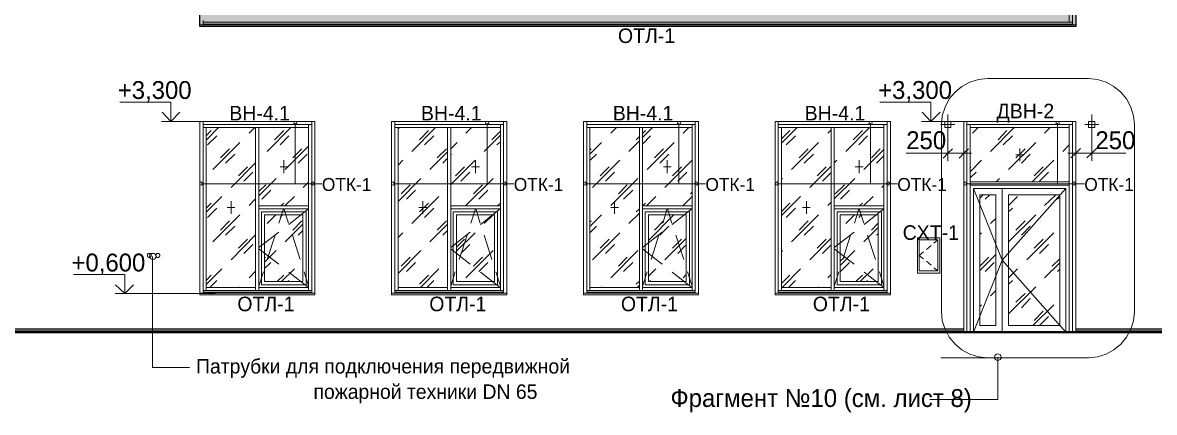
# Model space of a CAD drawing. Header units: millimetres. Extents: x 2294 to 908349, y -83289 to 219220.
# Drawn here: x 374340 to 392620, y 65771 to 72072 of the extents above; entities that cross this region are included whole.
import ezdxf

# ---------------------------------------------------------------- set-up
doc = ezdxf.new("R2010")
doc.units = ezdxf.units.MM
doc.layers.add('PDF _Геометрия', color=7, linetype='Continuous')
doc.layers.add('PDF _Текст', color=7, linetype='Continuous')

msp = doc.modelspace()

# ---------------------------------------------------------------- hatches: boundary and pattern name
at = {"transparency": 33554551}
h = msp.add_hatch(color=3, dxfattribs=at)
h.dxf.hatch_style = 1
h.paths.add_polyline_path([(377203.9, 79152.8), (391350.3, 79152.8), (391350.3, 72009.6), (377203.9, 72009.6)])

# ---------------------------------------------------------------- linework, layer by layer
msp.add_lwpolyline([(377203.9, 79152.8), (391350.3, 79152.8), (391350.3, 72009.6), (377203.9, 72009.6)], close=True)
at = {"layer": 'PDF _Геометрия', "lineweight": 9}
for points in [[(367944.9, 67069.8), (367944.9, 81321.1), (367944.9, 67122.2), (368220.3, 67122.2), (368220.3, 70475.2), (370388.6, 70475.2), (370388.6, 67122.2), (371005, 67122.2), (371005, 70475.2), (372452, 70475.2), (372452, 67122.2), (389540.5, 67122.2), (389540.5, 70475.2), (391350.3, 70475.2), (391350.3, 67122.2), (408316.4, 67122.2)], [(377203.9, 79152.8), (377203.9, 72027.1), (377203.9, 72105.8)], [(391350.3, 72105.8), (391350.3, 72027.1), (391350.3, 79152.8)], [(391297.8, 72035.9), (391297.8, 72105.8), (391297.8, 73421.6), (391297.8, 79074.1), (391297.8, 73421.6), (391297.8, 72079.6), (391245.4, 72079.6), (391245.4, 73421.6), (391245.4, 79074.1)], [(391350.3, 72040.2), (391350.3, 72035.9), (377203.9, 72035.9), (377203.9, 72040.2)], [(391350.3, 72035.9), (391350.3, 72009.6), (377203.9, 72009.6), (377203.9, 72035.9)], [(377256.3, 72035.9), (377256.3, 72105.8), (377256.3, 72079.6), (391297.8, 72079.6)], [(391297.8, 72049), (377256.3, 72049), (391297.8, 72049)], [(391297.8, 72049), (377256.3, 72049)], [(377203.9, 72014), (377203.9, 72018.4)], [(391350.3, 72018.4), (391350.3, 72014)], [(392298.9, 67371.4), (392298.9, 70422.7), (392285.8, 70567), (392242.1, 70706.9), (392172.1, 70838), (392080.3, 70947.3), (391966.7, 71039.1), (391839.9, 71109.1), (391700, 71152.8), (391555.7, 71165.9), (389925.2, 71165.9), (389780.9, 71152.8), (389641, 71109.1), (389509.9, 71039.1), (389400.6, 70947.3), (389304.4, 70838), (389238.8, 70706.9), (389195.1, 70567), (389182, 70422.7), (389182, 67388.9)], [(376583.1, 70475.2), (376893.5, 70475.2), (376736.1, 70475.2), (376736.1, 70785.6), (375909.9, 70785.6)], [(389540.5, 70475.2), (389330.6, 70475.2), (389011.5, 70475.2), (389011.5, 70785.6), (388185.3, 70785.6)], [(389282.5, 70584.5), (389282.5, 70274.1), (389282.5, 69959.4), (389282.5, 69832.6)], [(391608.2, 70584.5), (391608.2, 70274.1), (391608.2, 69959.4), (391608.2, 69837)], [(377780.9, 70475.2), (376893.5, 70475.2)], [(377256.3, 67699.3), (377256.3, 67764.8), (377256.3, 69085), (377256.3, 67743), (377304.4, 67743), (377304.4, 69085), (377304.4, 70374.7), (377256.3, 70374.7), (377256.3, 69085), (377256.3, 70400.9), (377256.3, 70475.2), (377203.9, 70475.2), (377203.9, 70400.9), (377203.9, 69085), (377203.9, 67764.8), (377203.9, 67690.5), (377203.9, 70475.2), (379061.8, 70475.2), (379061.8, 67690.5), (379061.8, 67764.8), (379061.8, 69085), (379061.8, 70400.9), (379061.8, 70475.2), (379009.3, 70475.2), (379009.3, 70400.9), (379009.3, 69085), (379009.3, 67764.8), (379009.3, 67699.3)], [(378956.9, 67791.1), (378156.9, 67791.1), (378156.9, 67743), (378956.9, 67743), (378956.9, 69085), (378956.9, 70400.9), (378956.9, 70427.1), (379009.3, 70427.1), (379009.3, 70400.9), (379009.3, 69085), (379009.3, 67743), (378956.9, 67743), (378956.9, 67791.1), (378637.7, 68040.2)], [(378742.7, 70449), (378742.7, 69465.4), (379175.4, 69465.4), (379026.8, 69465.4)], [(380351.4, 67699.3), (380351.4, 67764.8), (380351.4, 69085), (380351.4, 67743), (380403.9, 67743), (380403.9, 69085), (380403.9, 70374.7), (380351.4, 70374.7), (380351.4, 69085), (380351.4, 70400.9), (380351.4, 70475.2), (380298.9, 70475.2), (380298.9, 70400.9), (380298.9, 69085), (380298.9, 67764.8), (380298.9, 67690.5)], [(380303.3, 70475.2), (382161.2, 70475.2), (382161.2, 67690.5), (382161.2, 67764.8), (382161.2, 69085), (382161.2, 70400.9), (382161.2, 70475.2), (382108.8, 70475.2), (382108.8, 70400.9), (382108.8, 69085), (382108.8, 67743), (382056.3, 67743), (382056.3, 69085), (382056.3, 70400.9)], [(381842.1, 70449), (381842.1, 69465.4), (382274.9, 69465.4), (382121.9, 69465.4)], [(382056.3, 70427.1), (382056.3, 70414)], [(382108.8, 70400.9), (382108.8, 69085), (382108.8, 67764.8), (382108.8, 67699.3)], [(383450.8, 67699.3), (383450.8, 67764.8), (383450.8, 69085), (383450.8, 67743), (383503.3, 67743), (383503.3, 69085), (383503.3, 70374.7), (383450.8, 70374.7), (383450.8, 69085), (383450.8, 70400.9), (383450.8, 70475.2), (383398.4, 70475.2), (383398.4, 70400.9), (383398.4, 69085), (383398.4, 67764.8), (383398.4, 67690.5), (383398.4, 70475.2), (385256.3, 70475.2), (385256.3, 67690.5), (385256.3, 67764.8), (385256.3, 69085), (385256.3, 70400.9), (385256.3, 70475.2), (385203.8, 70475.2), (385203.8, 70400.9), (385203.8, 69085), (385203.8, 67764.8), (385203.8, 67699.3)], [(384937.2, 70449), (384937.2, 69465.4), (385370, 69465.4), (385221.3, 69465.4)], [(386545.9, 67699.3), (386545.9, 67764.8), (386545.9, 69085), (386545.9, 67743), (386598.4, 67743), (386598.4, 69085), (386598.4, 70374.7), (386545.9, 70374.7), (386545.9, 69085), (386545.9, 70400.9), (386545.9, 70475.2), (386497.8, 70475.2), (386497.8, 70400.9), (386497.8, 69085), (386497.8, 67764.8), (386497.8, 67690.5), (386497.8, 70475.2), (388355.8, 70475.2), (388355.8, 67690.5), (388355.8, 67764.8), (388355.8, 69085), (388355.8, 70400.9), (388355.8, 70475.2), (388303.3, 70475.2), (388303.3, 70400.9), (388303.3, 69085), (388303.3, 67764.8), (388303.3, 67699.3)], [(388250.8, 67791.1), (387450.8, 67791.1), (387450.8, 67743), (388250.8, 67743), (388250.8, 69085), (388250.8, 70400.9), (388250.8, 70427.1), (388303.3, 70427.1), (388303.3, 70400.9), (388303.3, 69085), (388303.3, 67743), (388250.8, 67743), (388250.8, 67791.1), (387931.7, 68040.2)], [(388036.6, 70449), (388036.6, 69465.4), (388469.4, 69465.4), (388320.8, 69465.4)], [(389168.9, 70475.2), (388858.5, 70475.2)], [(389396.2, 70427.1), (389168.9, 70427.1)], [(389592.9, 67069.8), (389540.5, 67069.8), (389540.5, 69469.7), (389540.5, 70400.9), (389540.5, 70475.2), (389592.9, 70475.2), (389592.9, 70400.9), (389592.9, 69469.7), (389592.9, 67069.8), (389592.9, 69469.7), (389592.9, 70427.1), (389645.4, 70427.1), (389645.4, 69469.7), (389645.4, 67069.8)], [(391297.8, 67069.8), (391297.8, 69469.7), (391297.8, 70400.9), (391297.8, 70475.2), (391297.8, 70427.1), (391271.6, 70427.1), (389619.1, 70427.1), (389592.9, 70427.1), (389592.9, 70475.2), (389619.1, 70475.2), (391271.6, 70475.2), (391297.8, 70475.2), (391350.3, 70475.2), (391350.3, 70400.9), (391350.3, 69469.7), (391350.3, 67069.8), (391297.8, 67069.8), (391297.8, 69469.7), (391297.8, 70427.1), (391245.4, 70427.1), (391245.4, 69469.7), (391245.4, 67069.8)], [(391057.4, 70449), (391057.4, 69465.4), (391490.2, 69465.4), (391324.1, 69465.4)], [(391494.5, 70427.1), (391721.9, 70427.1)], [(377304.4, 70173.6), (377505.5, 70374.7)], [(377304.4, 70243.5), (377387.5, 70326.6)], [(377326.3, 70094.9), (377474.9, 70239.1)], [(377999.5, 70282.9), (378091.3, 70374.7)], [(378288, 69990), (378672.7, 70374.7)], [(378410.4, 70177.9), (378559.1, 70326.6)], [(378497.9, 70094.9), (378642.1, 70239.1)], [(380403.9, 70352.8), (380425.7, 70374.7)], [(380626.8, 69990), (381011.5, 70374.7)], [(380749.2, 70177.9), (380893.5, 70326.6)], [(380832.3, 70094.9), (380980.9, 70239.1)], [(381501.1, 70282.9), (381592.9, 70374.7)], [(381794, 69990), (382056.3, 70252.3)], [(381916.4, 70177.9), (382056.3, 70317.8)], [(383839.9, 70282.9), (383931.7, 70374.7)], [(384250.8, 70177.9), (384303.3, 70230.4)], [(384351.4, 70212.9), (384513.1, 70374.7)], [(384351.4, 70278.5), (384399.5, 70326.6)], [(384351.4, 70108), (384482.5, 70239.1)], [(385007.1, 70282.9), (385098.9, 70374.7)], [(386598.4, 70121.1), (386851.9, 70374.7)], [(386598.4, 70191.1), (386733.9, 70326.6)], [(386672.7, 70094.9), (386821.3, 70239.1)], [(387345.9, 70282.9), (387398.4, 70339.7)], [(387634.4, 69990), (388019.1, 70374.7)], [(387756.8, 70177.9), (387905.5, 70326.6)], [(387844.3, 70094.9), (387988.5, 70239.1)], [(389680.3, 70282.9), (389772.1, 70374.7)], [(389973.2, 69990), (390357.9, 70374.7)], [(390095.6, 70177.9), (390239.9, 70326.6)], [(390178.7, 70094.9), (390327.3, 70239.1)], [(390847.6, 70282.9), (390939.4, 70374.7)], [(377413.7, 69697.1), (377850.9, 70134.2)], [(377536.1, 69885), (377680.4, 70033.7)], [(378580.9, 69697.1), (378956.9, 70073)], [(378703.3, 69885), (378847.6, 70033.7)], [(381037.7, 69885), (381186.4, 70033.7)], [(381256.3, 70033.7), (381356.9, 70134.2)], [(381999.5, 70094.9), (382056.3, 70147.3)], [(383503.3, 69946.2), (383691.3, 70134.2)], [(383503.3, 70011.8), (383520.8, 70033.7)], [(384132.8, 69990), (384303.3, 70160.5)], [(384425.7, 69697.1), (384862.9, 70134.2)], [(384543.7, 69885), (384692.4, 70033.7)], [(386760.1, 69697.1), (387197.3, 70134.2)], [(386882.5, 69885), (387026.8, 70033.7)], [(387927.3, 69697.1), (388250.8, 70020.6)], [(388049.7, 69885), (388194, 70033.7)], [(389540.5, 70068.7), (389540.5, 69959.4), (389540.5, 69832.6)], [(390266.1, 69697.1), (390703.3, 70134.2)], [(390384.2, 69885), (390532.8, 70033.7)], [(390445.4, 70038.1), (390445.4, 69832.6)], [(391140.4, 69990), (391245.4, 70094.9)], [(391350.3, 70068.7), (391350.3, 69959.4), (391350.3, 69837)], [(377619.2, 69802), (377767.8, 69946.2)], [(378559.1, 69845.7), (378559.1, 69640.2)], [(378790.8, 69802), (378935, 69946.2)], [(380403.9, 69767), (380482.5, 69845.7)], [(380919.7, 69697.1), (381203.9, 69985.6)], [(381125.2, 69802), (381203.9, 69880.7)], [(381256.3, 69933.1), (381269.4, 69946.2)], [(381256.3, 69452.3), (381649.8, 69845.7)], [(381654.1, 69845.7), (381654.1, 69640.2)], [(383503.3, 69841.3), (383608.2, 69946.2)], [(383547, 69404.2), (383984.2, 69845.7)], [(384631.2, 69802), (384775.4, 69946.2)], [(384714.2, 69404.2), (385155.8, 69845.7)], [(384753.6, 69845.7), (384753.6, 69640.2)], [(386965.6, 69802), (387114.2, 69946.2)], [(387450.8, 69806.4), (387490.2, 69845.7)], [(387853, 69845.7), (387853, 69640.2)], [(388132.8, 69802), (388250.8, 69920)], [(388613.7, 69959.4), (389203.8, 69959.4), (389413.7, 69959.4)], [(389160.1, 69959.4), (389667.2, 69959.4)], [(389645.4, 69662.1), (389829, 69845.7)], [(390384.2, 69933.1), (390506.6, 69933.1)], [(390471.6, 69802), (390615.9, 69946.2)], [(390646.5, 69496), (390996.2, 69845.7)], [(391223.5, 69959.4), (391730.6, 69959.4)], [(392159, 69959.4), (391564.5, 69959.4), (391477.1, 69959.4)], [(377706.6, 69404.2), (378104.4, 69806.4)], [(377829, 69596.5), (377973.3, 69740.8)], [(377912.1, 69509.1), (378060.7, 69653.4)], [(378497.9, 69740.8), (378620.3, 69740.8)], [(381330.6, 69596.5), (381479.3, 69740.8)], [(381418.1, 69509.1), (381562.3, 69653.4)], [(381592.9, 69740.8), (381719.7, 69740.8)], [(383669.4, 69596.5), (383813.7, 69740.8)], [(383752.5, 69509.1), (383901.1, 69653.4)], [(384692.4, 69740.8), (384814.8, 69740.8)], [(384836.6, 69596.5), (384980.9, 69740.8)], [(384924.1, 69509.1), (385068.3, 69653.4)], [(387053, 69404.2), (387398.4, 69753.9)], [(387171.1, 69596.5), (387319.7, 69740.8)], [(387258.5, 69509.1), (387398.4, 69649)], [(387787.5, 69740.8), (387914.2, 69740.8)], [(389645.4, 69732), (389654.1, 69740.8)], [(389645.4, 69561.5), (389741.5, 69653.4)], [(390677.1, 69596.5), (390825.7, 69740.8)], [(390764.5, 69509.1), (390908.8, 69653.4)], [(377225.7, 69465.4), (379175.4, 69465.4)], [(378156.9, 69273), (378436.7, 69552.8)], [(378873.8, 69404.2), (378956.9, 69491.6)], [(380325.2, 69465.4), (382274.9, 69465.4)], [(380403.9, 69181.2), (380771.1, 69552.8)], [(381501.1, 69115.6), (381942.7, 69552.8)], [(383420.2, 69465.4), (385370, 69465.4)], [(383839.9, 69115.6), (384277.1, 69552.8)], [(386519.7, 69465.4), (388469.4, 69465.4)], [(386598.4, 69539.7), (386615.9, 69552.8)], [(387450.8, 69220.6), (387783.1, 69552.8)], [(389571.1, 69465.4), (391490.2, 69465.4)], [(390065, 69496), (390117.5, 69552.8)], [(391232.3, 69496), (391245.4, 69509.1)], [(378156.9, 69343), (378266.2, 69447.9)], [(378205, 69216.2), (378349.2, 69364.8)], [(380456.3, 69303.6), (380600.6, 69447.9)], [(380539.4, 69216.2), (380688, 69364.8)], [(381623.5, 69303.6), (381767.8, 69447.9)], [(381711, 69216.2), (381855.2, 69364.8)], [(383962.3, 69303.6), (384106.6, 69447.9)], [(384045.4, 69216.2), (384194, 69364.8)], [(385129.5, 69303.6), (385155.8, 69329.9)], [(387464, 69303.6), (387612.6, 69447.9)], [(387551.4, 69216.2), (387695.6, 69364.8)], [(388220.2, 69404.2), (388250.8, 69439.1)], [(391192.9, 69391.1), (390161.2, 68232.6), (391192.9, 67069.8), (391192.9, 69391.1), (389697.8, 69391.1), (389697.8, 67069.8), (389697.8, 69391.1), (390161.2, 69391.1), (390161.2, 67069.8), (389697.8, 67069.8), (390161.2, 68232.6), (389697.8, 69391.1)], [(389802.7, 69233.7), (389855.2, 69290.5)], [(389885.8, 69216.2), (389960.1, 69290.5)], [(390847.6, 69115.6), (391026.8, 69290.5)], [(377304.4, 69006.4), (377558, 69259.9)], [(377304.4, 69071.9), (377387.5, 69155)], [(377706.6, 69185.6), (377706.6, 68980.1)], [(377999.5, 69115.6), (378104.4, 69220.6)], [(378511, 69111.3), (378559.1, 69155)], [(378576.5, 69111.3), (378729.5, 69259.9)], [(380626.8, 68822.8), (381064, 69259.9)], [(380749.2, 69010.7), (380893.5, 69155)], [(380806, 69185.6), (380806, 68980.1)], [(382012.6, 69111.3), (382056.3, 69150.6)], [(383901.1, 69185.6), (383901.1, 68980.1)], [(384351.4, 69111.3), (384399.5, 69155)], [(384417, 69111.3), (384570, 69259.9)], [(385007.1, 69115.6), (385155.8, 69259.9)], [(386598.4, 68953.9), (386904.4, 69259.9)], [(386598.4, 69019.5), (386733.9, 69155)], [(387000.6, 69185.6), (387000.6, 68980.1)], [(387345.9, 69115.6), (387398.4, 69168.1)], [(387857.4, 69111.3), (387905.5, 69155)], [(387923, 69111.3), (388076, 69259.9)], [(390266.1, 69115.6), (390410.4, 69259.9)], [(391057.4, 69216.2), (391092.4, 69251.2)], [(377326.3, 68923.3), (377474.9, 69071.9)], [(377413.7, 68529.9), (377850.9, 68967)], [(377645.4, 69085), (377767.8, 69085)], [(378288, 68822.8), (378432.3, 68962.6)], [(378480.4, 68831.5), (378554.7, 69058.8)], [(378497.9, 68923.3), (378537.2, 68962.6)], [(378559.1, 69058.8), (378633.4, 68831.5)], [(378956.9, 69058.8), (378637.7, 68809.6)], [(380740.5, 69085), (380867.2, 69085)], [(380832.3, 68923.3), (380980.9, 69071.9)], [(381348.1, 68958.3), (381352.5, 68962.6)], [(381579.8, 68831.5), (381654.1, 69058.8)], [(381658.5, 69058.8), (381732.8, 68831.5)], [(382051.9, 69058.8), (381737.2, 68809.6)], [(381794, 68822.8), (381938.3, 68962.6)], [(383503.3, 68774.7), (383691.3, 68967)], [(383839.9, 69085), (383962.3, 69085)], [(384132.8, 68822.8), (384303.3, 68993.2)], [(384250.8, 69010.7), (384303.3, 69058.8)], [(384447.6, 68551.7), (384858.5, 68962.6)], [(384679.3, 68831.5), (384749.2, 69058.8)], [(384757.9, 69058.8), (384827.9, 68831.5)], [(385151.4, 69058.8), (384832.3, 68809.6)], [(386672.7, 68923.3), (386821.3, 69071.9)], [(386760.1, 68529.9), (387197.3, 68967)], [(386939.4, 69085), (387061.8, 69085)], [(387634.4, 68822.8), (387778.7, 68962.6)], [(387774.3, 68831.5), (387848.7, 69058.8)], [(387844.3, 68923.3), (387883.6, 68962.6)], [(387853, 69058.8), (387927.3, 68831.5)], [(388250.8, 69058.8), (387931.7, 68809.6)], [(390266.1, 69010.7), (390327.3, 69071.9)], [(390266.1, 68529.9), (390703.3, 68967)], [(377536.1, 68717.8), (377680.4, 68866.5)], [(377619.2, 68634.8), (377767.8, 68779)], [(378580.9, 68529.9), (378865.1, 68814)], [(378703.3, 68717.8), (378847.6, 68866.5)], [(380919.7, 68529.9), (381203.9, 68814)], [(381037.7, 68717.8), (381186.4, 68866.5)], [(383503.3, 68844.6), (383520.8, 68866.5)], [(383503.3, 68674.1), (383608.2, 68779)], [(384543.7, 68717.8), (384692.4, 68866.5)], [(384631.2, 68634.8), (384775.4, 68779)], [(386882.5, 68717.8), (387026.8, 68866.5)], [(386965.6, 68634.8), (387114.2, 68779)], [(387927.3, 68529.9), (388159, 68761.6)], [(388049.7, 68717.8), (388159, 68827.1)], [(389973.2, 68822.8), (390060.7, 68905.8)], [(390384.2, 68717.8), (390532.8, 68866.5)], [(390471.6, 68634.8), (390615.9, 68779)], [(377706.6, 68237), (378104.4, 68639.1)], [(377829, 68424.9), (377973.3, 68573.6)], [(378476, 68682.9), (378156.9, 68433.7)], [(378292.4, 68241.3), (378419.2, 68634.8)], [(378698.9, 68634.8), (378821.4, 68241.3)], [(378790.8, 68634.8), (378865.1, 68709.1)], [(380403.9, 68599.8), (380482.5, 68674.1)], [(381125.2, 68634.8), (381203.9, 68713.5)], [(381571.1, 68682.9), (381256.3, 68433.7)], [(381348.1, 68376.9), (381649.8, 68674.1)], [(381348.1, 68442.4), (381479.3, 68573.6)], [(381391.8, 68241.3), (381518.6, 68634.8)], [(381794, 68634.8), (381920.8, 68241.3)], [(383547, 68237), (383984.2, 68674.1)], [(383669.4, 68424.9), (383813.7, 68573.6)], [(384670.5, 68682.9), (384351.4, 68433.7)], [(384491.3, 68241.3), (384613.7, 68634.8)], [(384714.2, 68237), (385059.6, 68582.3)], [(384836.6, 68424.9), (384980.9, 68573.6)], [(384893.5, 68634.8), (385020.2, 68241.3)], [(387053, 68237), (387398.4, 68586.7)], [(387171.1, 68424.9), (387319.7, 68573.6)], [(387770, 68682.9), (387450.8, 68433.7)], [(387586.4, 68241.3), (387713.1, 68634.8)], [(387988.5, 68634.8), (388115.3, 68241.3)], [(388132.8, 68634.8), (388159, 68656.6)], [(389125.2, 68560.5), (389059.6, 68508)], [(389802.7, 68647.9), (389829, 68674.1)], [(390559, 68237), (390996.2, 68674.1)], [(390677.1, 68424.9), (390825.7, 68573.6)], [(377912.1, 68341.9), (378060.7, 68486.1)], [(378476, 68167), (378156.9, 68416.2)], [(378248.7, 68197.6), (378436.7, 68385.6)], [(380403.9, 68014), (380771.1, 68385.6)], [(381571.1, 68167), (381256.3, 68416.2)], [(381418.1, 68341.9), (381562.3, 68486.1)], [(381501.1, 67944.1), (381942.7, 68385.6)], [(383752.5, 68341.9), (383901.1, 68486.1)], [(383839.9, 67944.1), (384277.1, 68385.6)], [(384670.5, 68167), (384351.4, 68416.2)], [(384924.1, 68341.9), (385059.6, 68481.8)], [(386598.4, 68368.1), (386615.9, 68385.6)], [(387258.5, 68341.9), (387398.4, 68481.8)], [(387770, 68167), (387450.8, 68416.2)], [(387542.6, 68145.2), (387783.1, 68385.6)], [(389015.9, 68468.7), (388937.2, 68403.1)], [(390764.5, 68341.9), (390908.8, 68486.1)], [(376438.8, 68289.4), (376438.8, 66497.1), (376709.9, 66497.1), (377037.7, 66497.1)], [(378248.7, 68267.6), (378266.2, 68280.7)], [(378248.7, 68097.1), (378349.2, 68193.2)], [(380456.3, 68136.4), (380600.6, 68280.7)], [(380539.4, 68049), (380688, 68193.2)], [(381623.5, 68136.4), (381767.8, 68280.7)], [(381711, 68049), (381855.2, 68193.2)], [(383962.3, 68136.4), (384106.6, 68280.7)], [(384045.4, 68049), (384194, 68193.2)], [(387542.6, 68215.1), (387612.6, 68280.7)], [(387551.4, 68049), (387695.6, 68193.2)], [(388889.1, 68363.7), (388823.5, 68306.9), (388889.1, 68254.4)], [(388937.2, 68215.1), (389015.9, 68149.5)], [(389802.7, 68066.5), (390060.7, 68324.4)], [(389802.7, 68136.4), (389947, 68280.7)], [(389885.8, 68049), (390034.4, 68193.2)], [(390847.6, 67944.1), (391092.4, 68188.9)], [(390970, 68136.4), (391092.4, 68254.4)], [(377448.7, 67690.5), (377090.2, 67690.5), (375988.6, 67690.5), (375988.6, 68000.9), (375162.3, 68000.9)], [(377304.4, 67839.1), (377558, 68092.7)], [(377999.5, 67944.1), (378104.4, 68053.4)], [(378156.9, 67812.9), (378231.2, 68044.6)], [(378519.7, 67887.2), (378729.5, 68092.7)], [(378886.9, 68044.6), (378956.9, 67812.9)], [(380766.7, 67791.1), (381064, 68092.7)], [(381256.3, 67812.9), (381326.3, 68044.6)], [(382051.9, 67791.1), (381737.2, 68040.2)], [(381982, 68044.6), (382056.3, 67812.9)], [(384351.4, 67812.9), (384425.7, 68044.6)], [(384447.6, 67970.3), (384570, 68092.7)], [(385151.4, 67791.1), (384832.3, 68040.2)], [(385007.1, 67944.1), (385059.6, 68000.9)], [(385081.4, 68044.6), (385155.8, 67812.9)], [(386607.1, 67791.1), (386904.4, 68092.7)], [(387345.9, 67944.1), (387398.4, 68000.9)], [(387450.8, 67812.9), (387525.2, 68044.6)], [(387866.1, 67887.2), (388076, 68092.7)], [(388180.9, 68044.6), (388250.8, 67812.9)], [(389059.6, 68110.2), (389125.2, 68057.7)], [(390266.1, 67944.1), (390410.4, 68092.7)], [(391057.4, 68049), (391092.4, 68084)], [(377304.4, 67904.7), (377387.5, 67987.8)], [(377365.6, 67791.1), (377474.9, 67904.7)], [(378454.1, 67887.2), (378559.1, 67987.8)], [(378624.6, 67887.2), (378642.1, 67904.7)], [(380749.2, 67843.5), (380893.5, 67987.8)], [(380867.2, 67791.1), (380980.9, 67904.7)], [(381960.1, 67887.2), (381964.5, 67891.6)], [(384250.8, 67843.5), (384303.3, 67891.6)], [(384268.3, 67791.1), (384303.3, 67826)], [(384465.1, 67887.2), (384482.5, 67904.7)], [(386598.4, 67852.3), (386733.9, 67987.8)], [(386712, 67791.1), (386821.3, 67904.7)], [(387800.6, 67887.2), (387905.5, 67987.8)], [(387971.1, 67887.2), (387988.5, 67904.7)], [(390266.1, 67843.5), (390327.3, 67904.7)], [(376141.6, 67690.5), (375835.6, 67690.5)], [(379061.8, 67703.6), (379061.8, 67699.3), (377203.9, 67699.3), (377203.9, 67703.6)], [(379061.8, 67699.3), (379061.8, 67673), (377203.9, 67673), (377203.9, 67699.3)], [(377203.9, 67677.4), (377203.9, 67681.8)], [(379009.3, 67743), (377256.3, 67743)], [(379009.3, 67712.4), (377256.3, 67712.4), (379009.3, 67712.4)], [(379009.3, 67712.4), (377256.3, 67712.4)], [(377846.5, 67791.1), (377850.9, 67799.8)], [(379061.8, 67681.8), (379061.8, 67677.4)], [(382161.2, 67703.6), (382161.2, 67699.3), (380298.9, 67699.3), (380298.9, 67703.6)], [(382161.2, 67699.3), (382161.2, 67673), (380298.9, 67673), (380298.9, 67699.3)], [(380298.9, 67677.4), (380298.9, 67681.8)], [(382108.8, 67743), (380351.4, 67743)], [(382108.8, 67712.4), (380351.4, 67712.4), (382108.8, 67712.4)], [(382108.8, 67712.4), (380351.4, 67712.4)], [(382161.2, 67681.8), (382161.2, 67677.4)], [(385256.3, 67703.6), (385256.3, 67699.3), (383398.4, 67699.3), (383398.4, 67703.6)], [(385256.3, 67699.3), (385256.3, 67673), (383398.4, 67673), (383398.4, 67699.3)], [(383398.4, 67677.4), (383398.4, 67681.8)], [(385203.8, 67743), (383450.8, 67743)], [(385203.8, 67712.4), (383450.8, 67712.4), (385203.8, 67712.4)], [(385203.8, 67712.4), (383450.8, 67712.4)], [(383686.9, 67791.1), (383691.3, 67799.8)], [(385256.3, 67681.8), (385256.3, 67677.4)], [(388355.8, 67703.6), (388355.8, 67699.3), (386497.8, 67699.3), (386497.8, 67703.6)], [(388355.8, 67699.3), (388355.8, 67673), (386497.8, 67673), (386497.8, 67699.3)], [(386497.8, 67677.4), (386497.8, 67681.8)], [(388303.3, 67743), (386545.9, 67743)], [(388303.3, 67712.4), (386545.9, 67712.4), (388303.3, 67712.4)], [(388303.3, 67712.4), (386545.9, 67712.4)], [(387192.9, 67791.1), (387197.3, 67799.8)], [(388355.8, 67681.8), (388355.8, 67677.4)], [(389973.2, 67655.5), (390060.7, 67738.6)], [(390266.1, 67362.6), (390703.3, 67799.8)], [(390384.2, 67550.6), (390532.8, 67694.9)], [(389802.7, 67480.7), (389829, 67506.9)], [(390471.6, 67463.2), (390615.9, 67611.8)], [(390659.6, 67174.7), (390996.2, 67506.9)], [(389168.9, 66654.5), (391555.7, 66654.5), (391700, 66667.6), (391839.9, 66711.3), (391966.7, 66781.2), (392080.3, 66873), (392172.1, 66986.7), (392242.1, 67113.5), (392285.8, 67253.4), (392298.9, 67397.6)], [(389925.2, 66654.5), (389780.9, 66667.6), (389641, 66711.3), (389509.9, 66781.2), (389400.6, 66873), (389304.4, 66986.7), (389238.8, 67113.5), (389195.1, 67253.4), (389182, 67397.6)], [(390677.1, 67257.7), (390825.7, 67406.4)], [(390764.5, 67174.7), (390908.8, 67318.9)], [(390091.3, 66663.2), (390091.3, 65981.2), (388998.4, 65981.2), (388994, 65981.2)]]:
    msp.add_lwpolyline(points, dxfattribs=at)
at = {"layer": 'PDF _Геометрия', "lineweight": 18}
for points in [[(376880.4, 70623.8), (376736.1, 70475.2), (376591.8, 70623.8)], [(389160.1, 70623.8), (389011.5, 70475.2), (388867.2, 70623.8)], [(389361.2, 70033.7), (389282.5, 69959.4), (389208.2, 69880.7)], [(389619.1, 70033.7), (389540.5, 69959.4), (389466.1, 69880.7)], [(391429, 70038.1), (391350.3, 69959.4), (391271.6, 69885)], [(391686.9, 70038.1), (391608.2, 69959.4), (391529.5, 69885)], [(376132.8, 67834.8), (375988.6, 67690.5), (375839.9, 67834.8)]]:
    msp.add_lwpolyline(points, dxfattribs=at)
at = {"layer": 'PDF _Геометрия', "lineweight": 9}
for points in [[(378130.6, 70427.1), (377256.3, 70427.1), (377256.3, 70374.7), (378130.6, 70374.7), (378956.9, 70374.7), (378956.9, 70427.1), (378130.6, 70427.1), (377278.2, 70427.1), (377256.3, 70427.1), (377256.3, 70475.2), (377278.2, 70475.2), (378130.6, 70475.2), (378983.1, 70475.2), (379009.3, 70475.2), (379009.3, 70427.1), (378983.1, 70427.1)], [(381230.1, 70427.1), (380351.4, 70427.1), (380351.4, 70374.7), (381230.1, 70374.7), (382056.3, 70374.7), (382056.3, 70427.1), (381230.1, 70427.1), (380377.6, 70427.1), (380351.4, 70427.1), (380351.4, 70475.2), (380377.6, 70475.2), (381230.1, 70475.2), (382082.5, 70475.2), (382108.8, 70475.2), (382108.8, 70427.1), (382082.5, 70427.1)], [(384329.5, 70427.1), (383450.8, 70427.1), (383450.8, 70374.7), (384329.5, 70374.7), (385155.8, 70374.7), (385155.8, 70427.1), (384329.5, 70427.1), (383477.1, 70427.1), (383450.8, 70427.1), (383450.8, 70475.2), (383477.1, 70475.2), (384329.5, 70475.2), (385177.6, 70475.2), (385203.8, 70475.2), (385203.8, 70427.1), (385177.6, 70427.1)], [(385155.8, 70400.9), (385155.8, 70427.1), (385203.8, 70427.1), (385203.8, 70400.9), (385203.8, 69085), (385203.8, 67743), (385155.8, 67743), (385155.8, 69085)], [(387424.6, 70427.1), (386545.9, 70427.1), (386545.9, 70374.7), (387424.6, 70374.7), (388250.8, 70374.7), (388250.8, 70427.1), (387424.6, 70427.1), (386572.2, 70427.1), (386545.9, 70427.1), (386545.9, 70475.2), (386572.2, 70475.2), (387424.6, 70475.2), (388277.1, 70475.2), (388303.3, 70475.2), (388303.3, 70427.1), (388277.1, 70427.1)], [(389234.4, 70475.2), (389234.4, 70374.7), (389335, 70374.7), (389335, 70475.2)], [(391245.4, 70374.7), (389645.4, 70374.7), (389645.4, 70427.1), (391245.4, 70427.1)], [(391660.7, 70475.2), (391555.7, 70475.2), (391555.7, 70374.7), (391660.7, 70374.7)], [(378156.9, 67743), (378104.4, 67743), (377304.4, 67743), (377304.4, 67791.1), (378104.4, 67791.1), (378104.4, 67743), (378104.4, 69085), (378104.4, 70374.7), (378156.9, 70374.7), (378156.9, 69085)], [(381256.3, 67743), (381203.9, 67743), (380403.9, 67743), (380403.9, 67791.1), (381203.9, 67791.1), (381203.9, 67743), (381203.9, 69085), (381203.9, 70374.7), (381256.3, 70374.7), (381256.3, 69085)], [(384351.4, 67743), (384303.3, 67743), (383503.3, 67743), (383503.3, 67791.1), (384303.3, 67791.1), (384303.3, 67743), (384303.3, 69085), (384303.3, 70374.7), (384351.4, 70374.7), (384351.4, 69085)], [(387450.8, 67743), (387398.4, 67743), (386598.4, 67743), (386598.4, 67791.1), (387398.4, 67791.1), (387398.4, 67743), (387398.4, 69085), (387398.4, 70374.7), (387450.8, 70374.7), (387450.8, 69085)], [(391245.4, 69443.5), (389645.4, 69443.5), (389645.4, 69496), (391245.4, 69496)], [(390060.7, 69290.5), (389802.7, 69290.5), (389802.7, 67174.7), (390060.7, 67174.7)], [(391192.9, 67069.8), (391192.9, 69391.1), (390161.2, 69391.1), (390161.2, 67069.8)], [(391092.4, 67174.7), (390266.1, 67174.7), (390266.1, 69290.5), (391092.4, 69290.5)], [(378956.9, 69058.8), (378156.9, 69058.8), (378156.9, 69111.3), (378956.9, 69111.3)], [(382056.3, 69058.8), (381256.3, 69058.8), (381256.3, 69111.3), (382056.3, 69111.3)], [(385155.8, 69058.8), (384351.4, 69058.8), (384351.4, 69111.3), (385155.8, 69111.3)], [(388250.8, 69058.8), (387450.8, 69058.8), (387450.8, 69111.3), (388250.8, 69111.3)], [(378200.6, 69015.1), (378917.5, 69015.1), (378917.5, 67834.8), (378200.6, 67834.8)], [(378917.5, 69015.1), (378917.5, 67834.8), (378200.6, 67834.8), (378200.6, 69015.1)], [(378865.1, 68962.6), (378248.7, 68962.6), (378248.7, 67887.2), (378865.1, 67887.2)], [(378248.7, 67887.2), (378248.7, 68962.6), (378865.1, 68962.6), (378865.1, 67887.2)], [(381295.7, 69015.1), (382012.6, 69015.1), (382012.6, 67834.8), (381295.7, 67834.8)], [(382012.6, 69015.1), (382012.6, 67834.8), (381295.7, 67834.8), (381295.7, 69015.1)], [(381964.5, 68962.6), (381348.1, 68962.6), (381348.1, 67887.2), (381964.5, 67887.2)], [(381348.1, 67887.2), (381348.1, 68962.6), (381964.5, 68962.6), (381964.5, 67887.2)], [(384395.1, 69015.1), (385112, 69015.1), (385112, 67834.8), (384395.1, 67834.8)], [(385112, 69015.1), (385112, 67834.8), (384395.1, 67834.8), (384395.1, 69015.1)], [(385059.6, 68962.6), (384447.6, 68962.6), (384447.6, 67887.2), (385059.6, 67887.2)], [(384447.6, 67887.2), (384447.6, 68962.6), (385059.6, 68962.6), (385059.6, 67887.2)], [(387494.6, 69015.1), (388211.5, 69015.1), (388211.5, 67834.8), (387494.6, 67834.8)], [(388211.5, 69015.1), (388211.5, 67834.8), (387494.6, 67834.8), (387494.6, 69015.1)], [(388159, 68962.6), (387542.6, 68962.6), (387542.6, 67887.2), (388159, 67887.2)], [(387542.6, 67887.2), (387542.6, 68962.6), (388159, 68962.6), (388159, 67887.2)], [(388792.9, 68591.1), (389155.8, 68591.1), (389155.8, 68022.8), (388792.9, 68022.8)], [(389125.2, 68560.5), (388823.5, 68560.5), (388823.5, 68057.7), (389125.2, 68057.7)], [(388823.5, 68560.5), (388823.5, 68057.7), (389125.2, 68057.7), (389125.2, 68560.5)], [(376355.8, 68306.9), (376355.8, 68298.2), (376360.2, 68293.8), (376364.5, 68285), (376368.9, 68280.7), (376377.6, 68276.3), (376386.4, 68276.3), (376395.1, 68276.3), (376403.9, 68280.7), (376408.2, 68285), (376417, 68293.8), (376417, 68298.2), (376421.4, 68306.9), (376417, 68315.7), (376417, 68324.4), (376408.2, 68333.1), (376403.9, 68337.5), (376395.1, 68341.9), (376386.4, 68341.9), (376377.6, 68341.9), (376368.9, 68337.5), (376364.5, 68333.1), (376360.2, 68324.4), (376355.8, 68315.7)], [(376491.3, 68306.9), (376491.3, 68298.2), (376495.7, 68293.8), (376500, 68285), (376508.8, 68280.7), (376517.5, 68276.3), (376526.3, 68276.3), (376535, 68276.3), (376539.4, 68280.7), (376548.1, 68285), (376552.5, 68293.8), (376556.9, 68298.2), (376556.9, 68306.9), (376556.9, 68315.7), (376552.5, 68324.4), (376548.1, 68333.1), (376539.4, 68337.5), (376535, 68341.9), (376526.3, 68341.9), (376517.5, 68341.9), (376508.8, 68337.5), (376500, 68333.1), (376495.7, 68324.4), (376491.3, 68315.7)], [(382056.3, 67743), (381256.3, 67743), (381256.3, 67791.1), (382056.3, 67791.1)], [(385155.8, 67743), (384351.4, 67743), (384351.4, 67791.1), (385155.8, 67791.1)], [(372452, 67122.2), (389540.5, 67122.2)], [(389540.5, 67100.4), (372452, 67100.4), (372452, 67122.2), (389540.5, 67122.2)], [(391350.3, 67122.2), (408312, 67122.2)], [(408312, 67100.4), (391350.3, 67100.4), (391350.3, 67122.2), (408312, 67122.2)]]:
    msp.add_lwpolyline(points, close=True, dxfattribs=at)
at = {"layer": 'PDF _Геометрия', "color": 171, "lineweight": 9, "true_color": 0x8080ff}
for points in [[(389802.7, 69290.5), (390060.7, 69290.5), (390060.7, 67174.7), (389802.7, 67174.7)], [(390266.1, 67174.7), (390266.1, 69290.5), (391092.4, 69290.5), (391092.4, 67174.7)]]:
    msp.add_lwpolyline(points, close=True, dxfattribs=at)
at = {"layer": 'PDF _Геометрия', "lineweight": 40}
msp.add_lwpolyline([(412198.3, 67069.8), (316919.9, 67069.8)], dxfattribs=at)
at = {"layer": 'PDF _Геометрия', "lineweight": 9}
for points in [[(378720.8, 70449), (378720.8, 70466.5), (378729.5, 70475.2), (378742.7, 70475.2)], [(378720.8, 70449), (378720.8, 70466.5), (378729.5, 70475.2), (378742.7, 70475.2)], [(378742.7, 70422.7), (378729.5, 70422.7), (378720.8, 70435.9), (378720.8, 70449)], [(378742.7, 70422.7), (378729.5, 70422.7), (378720.8, 70435.9), (378720.8, 70449)], [(378742.7, 70475.2), (378755.8, 70475.2), (378768.9, 70466.5), (378768.9, 70449)], [(378742.7, 70475.2), (378755.8, 70475.2), (378768.9, 70466.5), (378768.9, 70449)], [(378768.9, 70449), (378768.9, 70435.9), (378755.8, 70422.7), (378742.7, 70422.7)], [(378768.9, 70449), (378768.9, 70435.9), (378755.8, 70422.7), (378742.7, 70422.7)], [(381815.9, 70449), (381815.9, 70466.5), (381824.6, 70475.2), (381842.1, 70475.2)], [(381815.9, 70449), (381815.9, 70466.5), (381824.6, 70475.2), (381842.1, 70475.2)], [(381842.1, 70422.7), (381824.6, 70422.7), (381815.9, 70435.9), (381815.9, 70449)], [(381842.1, 70422.7), (381824.6, 70422.7), (381815.9, 70435.9), (381815.9, 70449)], [(381842.1, 70475.2), (381855.2, 70475.2), (381868.3, 70466.5), (381868.3, 70449)], [(381842.1, 70475.2), (381855.2, 70475.2), (381868.3, 70466.5), (381868.3, 70449)], [(381868.3, 70449), (381868.3, 70435.9), (381855.2, 70422.7), (381842.1, 70422.7)], [(381868.3, 70449), (381868.3, 70435.9), (381855.2, 70422.7), (381842.1, 70422.7)], [(384915.3, 70449), (384915.3, 70466.5), (384924.1, 70475.2), (384941.6, 70475.2)], [(384915.3, 70449), (384915.3, 70466.5), (384924.1, 70475.2), (384941.6, 70475.2)], [(384941.6, 70422.7), (384924.1, 70422.7), (384915.3, 70435.9), (384915.3, 70449)], [(384941.6, 70422.7), (384924.1, 70422.7), (384915.3, 70435.9), (384915.3, 70449)], [(384941.6, 70475.2), (384954.7, 70475.2), (384967.8, 70466.5), (384967.8, 70449)], [(384941.6, 70475.2), (384954.7, 70475.2), (384967.8, 70466.5), (384967.8, 70449)], [(384967.8, 70449), (384967.8, 70435.9), (384954.7, 70422.7), (384941.6, 70422.7)], [(384967.8, 70449), (384967.8, 70435.9), (384954.7, 70422.7), (384941.6, 70422.7)], [(388010.4, 70449), (388010.4, 70466.5), (388019.1, 70475.2), (388036.6, 70475.2)], [(388010.4, 70449), (388010.4, 70466.5), (388019.1, 70475.2), (388036.6, 70475.2)], [(388036.6, 70422.7), (388019.1, 70422.7), (388010.4, 70435.9), (388010.4, 70449)], [(388036.6, 70422.7), (388019.1, 70422.7), (388010.4, 70435.9), (388010.4, 70449)], [(388036.6, 70475.2), (388049.7, 70475.2), (388062.9, 70466.5), (388062.9, 70449)], [(388036.6, 70475.2), (388049.7, 70475.2), (388062.9, 70466.5), (388062.9, 70449)], [(388062.9, 70449), (388062.9, 70435.9), (388049.7, 70422.7), (388036.6, 70422.7)], [(388062.9, 70449), (388062.9, 70435.9), (388049.7, 70422.7), (388036.6, 70422.7)], [(391031.2, 70449), (391031.2, 70466.5), (391039.9, 70475.2), (391057.4, 70475.2)], [(391031.2, 70449), (391031.2, 70466.5), (391039.9, 70475.2), (391057.4, 70475.2)], [(391057.4, 70422.7), (391039.9, 70422.7), (391031.2, 70435.9), (391031.2, 70449)], [(391057.4, 70422.7), (391039.9, 70422.7), (391031.2, 70435.9), (391031.2, 70449)], [(391057.4, 70475.2), (391070.5, 70475.2), (391083.6, 70466.5), (391083.6, 70449)], [(391057.4, 70475.2), (391070.5, 70475.2), (391083.6, 70466.5), (391083.6, 70449)], [(391083.6, 70449), (391083.6, 70435.9), (391070.5, 70422.7), (391057.4, 70422.7)], [(391083.6, 70449), (391083.6, 70435.9), (391070.5, 70422.7), (391057.4, 70422.7)], [(377203.9, 69469.7), (377203.9, 69487.2), (377212.6, 69496), (377225.7, 69496)], [(377203.9, 69469.7), (377203.9, 69487.2), (377212.6, 69496), (377225.7, 69496)], [(377225.7, 69443.5), (377212.6, 69443.5), (377203.9, 69456.6), (377203.9, 69469.7)], [(377225.7, 69443.5), (377212.6, 69443.5), (377203.9, 69456.6), (377203.9, 69469.7)], [(377225.7, 69496), (377238.8, 69496), (377252, 69487.2), (377252, 69469.7)], [(377225.7, 69496), (377238.8, 69496), (377252, 69487.2), (377252, 69469.7)], [(377252, 69469.7), (377252, 69456.6), (377238.8, 69443.5), (377225.7, 69443.5)], [(377252, 69469.7), (377252, 69456.6), (377238.8, 69443.5), (377225.7, 69443.5)], [(379000.6, 69469.7), (379000.6, 69487.2), (379009.3, 69496), (379026.8, 69496)], [(379000.6, 69469.7), (379000.6, 69487.2), (379009.3, 69496), (379026.8, 69496)], [(379026.8, 69443.5), (379009.3, 69443.5), (379000.6, 69456.6), (379000.6, 69469.7)], [(379026.8, 69443.5), (379009.3, 69443.5), (379000.6, 69456.6), (379000.6, 69469.7)], [(379026.8, 69496), (379039.9, 69496), (379053, 69487.2), (379053, 69469.7)], [(379026.8, 69496), (379039.9, 69496), (379053, 69487.2), (379053, 69469.7)], [(379053, 69469.7), (379053, 69456.6), (379039.9, 69443.5), (379026.8, 69443.5)], [(379053, 69469.7), (379053, 69456.6), (379039.9, 69443.5), (379026.8, 69443.5)], [(380298.9, 69469.7), (380298.9, 69487.2), (380307.7, 69496), (380325.2, 69496)], [(380298.9, 69469.7), (380298.9, 69487.2), (380307.7, 69496), (380325.2, 69496)], [(380325.2, 69443.5), (380307.7, 69443.5), (380298.9, 69456.6), (380298.9, 69469.7)], [(380325.2, 69443.5), (380307.7, 69443.5), (380298.9, 69456.6), (380298.9, 69469.7)], [(380325.2, 69496), (380338.3, 69496), (380351.4, 69487.2), (380351.4, 69469.7)], [(380325.2, 69496), (380338.3, 69496), (380351.4, 69487.2), (380351.4, 69469.7)], [(380351.4, 69469.7), (380351.4, 69456.6), (380338.3, 69443.5), (380325.2, 69443.5)], [(380351.4, 69469.7), (380351.4, 69456.6), (380338.3, 69443.5), (380325.2, 69443.5)], [(382100, 69469.7), (382100, 69487.2), (382108.8, 69496), (382126.3, 69496)], [(382100, 69469.7), (382100, 69487.2), (382108.8, 69496), (382126.3, 69496)], [(382126.3, 69443.5), (382108.8, 69443.5), (382100, 69456.6), (382100, 69469.7)], [(382126.3, 69443.5), (382108.8, 69443.5), (382100, 69456.6), (382100, 69469.7)], [(382126.3, 69496), (382139.4, 69496), (382152.5, 69487.2), (382152.5, 69469.7)], [(382126.3, 69496), (382139.4, 69496), (382152.5, 69487.2), (382152.5, 69469.7)], [(382152.5, 69469.7), (382152.5, 69456.6), (382139.4, 69443.5), (382126.3, 69443.5)], [(382152.5, 69469.7), (382152.5, 69456.6), (382139.4, 69443.5), (382126.3, 69443.5)], [(383398.4, 69469.7), (383398.4, 69487.2), (383407.1, 69496), (383424.6, 69496)], [(383398.4, 69469.7), (383398.4, 69487.2), (383407.1, 69496), (383424.6, 69496)], [(383424.6, 69443.5), (383407.1, 69443.5), (383398.4, 69456.6), (383398.4, 69469.7)], [(383424.6, 69443.5), (383407.1, 69443.5), (383398.4, 69456.6), (383398.4, 69469.7)], [(383424.6, 69496), (383437.7, 69496), (383450.8, 69487.2), (383450.8, 69469.7)], [(383424.6, 69496), (383437.7, 69496), (383450.8, 69487.2), (383450.8, 69469.7)], [(383450.8, 69469.7), (383450.8, 69456.6), (383437.7, 69443.5), (383424.6, 69443.5)], [(383450.8, 69469.7), (383450.8, 69456.6), (383437.7, 69443.5), (383424.6, 69443.5)], [(385199.5, 69469.7), (385199.5, 69487.2), (385208.2, 69496), (385221.3, 69496)], [(385199.5, 69469.7), (385199.5, 69487.2), (385208.2, 69496), (385221.3, 69496)], [(385221.3, 69443.5), (385208.2, 69443.5), (385199.5, 69456.6), (385199.5, 69469.7)], [(385221.3, 69443.5), (385208.2, 69443.5), (385199.5, 69456.6), (385199.5, 69469.7)], [(385221.3, 69496), (385234.5, 69496), (385247.6, 69487.2), (385247.6, 69469.7)], [(385221.3, 69496), (385234.5, 69496), (385247.6, 69487.2), (385247.6, 69469.7)], [(385247.6, 69469.7), (385247.6, 69456.6), (385234.5, 69443.5), (385221.3, 69443.5)], [(385247.6, 69469.7), (385247.6, 69456.6), (385234.5, 69443.5), (385221.3, 69443.5)], [(386497.8, 69469.7), (386497.8, 69487.2), (386506.6, 69496), (386519.7, 69496)], [(386497.8, 69469.7), (386497.8, 69487.2), (386506.6, 69496), (386519.7, 69496)], [(386519.7, 69443.5), (386506.6, 69443.5), (386497.8, 69456.6), (386497.8, 69469.7)], [(386519.7, 69443.5), (386506.6, 69443.5), (386497.8, 69456.6), (386497.8, 69469.7)], [(386519.7, 69496), (386532.8, 69496), (386545.9, 69487.2), (386545.9, 69469.7)], [(386519.7, 69496), (386532.8, 69496), (386545.9, 69487.2), (386545.9, 69469.7)], [(386545.9, 69469.7), (386545.9, 69456.6), (386532.8, 69443.5), (386519.7, 69443.5)], [(386545.9, 69469.7), (386545.9, 69456.6), (386532.8, 69443.5), (386519.7, 69443.5)], [(388294.6, 69469.7), (388294.6, 69487.2), (388303.3, 69496), (388320.8, 69496)], [(388294.6, 69469.7), (388294.6, 69487.2), (388303.3, 69496), (388320.8, 69496)], [(388320.8, 69443.5), (388303.3, 69443.5), (388294.6, 69456.6), (388294.6, 69469.7)], [(388320.8, 69443.5), (388303.3, 69443.5), (388294.6, 69456.6), (388294.6, 69469.7)], [(388320.8, 69496), (388333.9, 69496), (388347, 69487.2), (388347, 69469.7)], [(388320.8, 69496), (388333.9, 69496), (388347, 69487.2), (388347, 69469.7)], [(388347, 69469.7), (388347, 69456.6), (388333.9, 69443.5), (388320.8, 69443.5)], [(388347, 69469.7), (388347, 69456.6), (388333.9, 69443.5), (388320.8, 69443.5)], [(389544.8, 69469.7), (389544.8, 69487.2), (389553.6, 69496), (389571.1, 69496)], [(389544.8, 69469.7), (389544.8, 69487.2), (389553.6, 69496), (389571.1, 69496)], [(389571.1, 69443.5), (389553.6, 69443.5), (389544.8, 69456.6), (389544.8, 69469.7)], [(389571.1, 69443.5), (389553.6, 69443.5), (389544.8, 69456.6), (389544.8, 69469.7)], [(389571.1, 69496), (389584.2, 69496), (389597.3, 69487.2), (389597.3, 69469.7)], [(389571.1, 69496), (389584.2, 69496), (389597.3, 69487.2), (389597.3, 69469.7)], [(389597.3, 69469.7), (389597.3, 69456.6), (389584.2, 69443.5), (389571.1, 69443.5)], [(389597.3, 69469.7), (389597.3, 69456.6), (389584.2, 69443.5), (389571.1, 69443.5)], [(391297.8, 69469.7), (391297.8, 69487.2), (391306.6, 69496), (391324.1, 69496)], [(391297.8, 69469.7), (391297.8, 69487.2), (391306.6, 69496), (391324.1, 69496)], [(391324.1, 69443.5), (391306.6, 69443.5), (391297.8, 69456.6), (391297.8, 69469.7)], [(391324.1, 69443.5), (391306.6, 69443.5), (391297.8, 69456.6), (391297.8, 69469.7)], [(391324.1, 69496), (391337.2, 69496), (391350.3, 69487.2), (391350.3, 69469.7)], [(391324.1, 69496), (391337.2, 69496), (391350.3, 69487.2), (391350.3, 69469.7)], [(391350.3, 69469.7), (391350.3, 69456.6), (391337.2, 69443.5), (391324.1, 69443.5)], [(391350.3, 69469.7), (391350.3, 69456.6), (391337.2, 69443.5), (391324.1, 69443.5)], [(376390.8, 68293.8), (376390.8, 68320), (376412.6, 68341.9), (376443.2, 68341.9)], [(376390.8, 68293.8), (376390.8, 68320), (376412.6, 68341.9), (376443.2, 68341.9)], [(376443.2, 68241.3), (376412.6, 68241.3), (376390.8, 68267.6), (376390.8, 68293.8)], [(376443.2, 68241.3), (376412.6, 68241.3), (376390.8, 68267.6), (376390.8, 68293.8)], [(376443.2, 68341.9), (376469.4, 68341.9), (376495.7, 68320), (376495.7, 68293.8)], [(376443.2, 68341.9), (376469.4, 68341.9), (376495.7, 68320), (376495.7, 68293.8)], [(376495.7, 68293.8), (376495.7, 68267.6), (376469.4, 68241.3), (376443.2, 68241.3)], [(376495.7, 68293.8), (376495.7, 68267.6), (376469.4, 68241.3), (376443.2, 68241.3)], [(390038.8, 66663.2), (390038.8, 66693.8), (390060.7, 66715.7), (390091.3, 66715.7)], [(390038.8, 66663.2), (390038.8, 66693.8), (390060.7, 66715.7), (390091.3, 66715.7)], [(390091.3, 66610.7), (390060.7, 66610.7), (390038.8, 66637), (390038.8, 66663.2)], [(390091.3, 66610.7), (390060.7, 66610.7), (390038.8, 66637), (390038.8, 66663.2)], [(390091.3, 66715.7), (390117.5, 66715.7), (390143.7, 66693.8), (390143.7, 66663.2)], [(390091.3, 66715.7), (390117.5, 66715.7), (390143.7, 66693.8), (390143.7, 66663.2)], [(390143.7, 66663.2), (390143.7, 66637), (390117.5, 66610.7), (390091.3, 66610.7)], [(390143.7, 66663.2), (390143.7, 66637), (390117.5, 66610.7), (390091.3, 66610.7)]]:
    msp.add_open_spline(points, degree=3, dxfattribs=at)

# ---------------------------------------------------------------- texts
at = {"layer": 'PDF _Текст', "attachment_point": 4, "style": ''}
for s, insert, char_height in [('ОТЛ-1', (383956.3, 71858.6), 235.29), ('+3,300', (375877.7, 70955.4), 288.74), ('+3,300', (388157.2, 70955.7), 289.45), ('ДВН-2', (390071.9, 70608.3), 235.29), ('ВН-4.1', (377678.8, 70608.3), 235.29), ('ВН-4.1', (380773.7, 70608.3), 235.29), ('ВН-4.1', (383872.9, 70608.3), 235.29), ('ВН-4.1', (386972.2, 70608.3), 235.29), ('250', (388611.9, 70168.8), 289.45), ('250', (391667.5, 70168.8), 289.45), ('ОТК-1', (379173.8, 69453.7), 209.3), ('ОТК-1', (382273.2, 69453.7), 209.3), ('ОТК-1', (385368.2, 69453.7), 209.3), ('ОТК-1', (388467.6, 69453.7), 209.3), ('ОТК-1', (391488.3, 69453.7), 209.3), ('СХТ-1', (388555, 68676.1), 235.29), ('+0,600', (375130.2, 68166.4), 288.74), ('ОТЛ-1', (377808.6, 67522.1), 235.29), ('ОТЛ-1', (380908.2, 67522.1), 235.29), ('ОТЛ-1', (384003.5, 67522.1), 235.29), ('ОТЛ-1', (387103.1, 67522.1), 235.29), ('Патрубки для подключения передвижной', (377141.1, 66481.2), 234.041), ('пожарной техники DN 65', (379038.3, 66070.3), 234.041), ('Фрагмент №10 (см. лист 8)', (384804.3, 65959.1), 289.45)]:
    msp.add_mtext(s, dxfattribs=dict(at, insert=insert, char_height=char_height))

doc.saveas('drawing.dxf')
